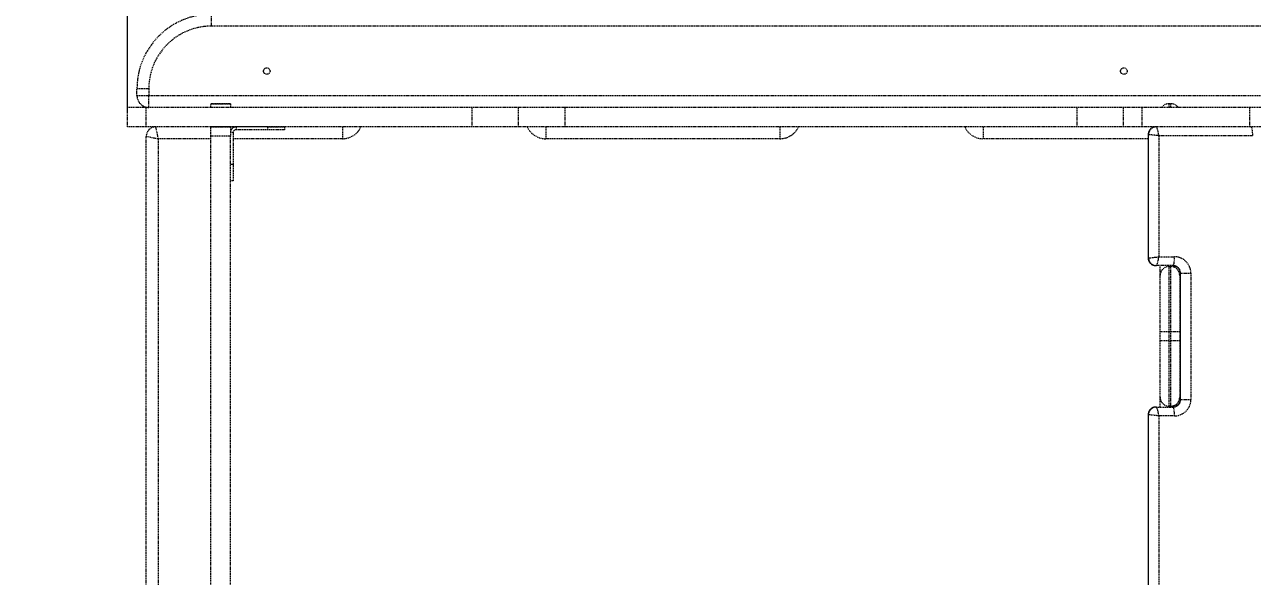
# Model space of a CAD drawing. Header units: millimetres. Extents: x -3036 to 2935, y -3673 to 3376.
# Drawn here: x -926 to 393, y 420 to 1013 of the extents above; entities that cross this region are included whole.
import ezdxf

# ---------------------------------------------------------------- set-up
doc = ezdxf.new("R2010")
doc.units = ezdxf.units.MM
doc.linetypes.add('HIDDEN', pattern=[1.905, 1.27, -0.635])
doc.layers.add('DIKOM_ОБЪЕКТ', color=7, linetype='Continuous')
doc.layers.add('DIKOM_РАЗМЕР_ОБЪЕКТА', color=7, linetype='Continuous')
doc.styles.add('style1', font='arialbd.ttf', dxfattribs={"width": 0.8})
doc.dimstyles.new('1-50', dxfattribs={"dimtxt": 300, "dimasz": 200, "dimexe": 100, "dimexo": 0, "dimgap": 100, "dimtad": 1, "dimtoh": 1, "dimtxsty": 'style1', "dimcen": 200, "dimclrd": 7, "dimclre": 7, "dimclrt": 7, "dimadec": 1, "dimazin": 2, "dimtfac": 1, "dimtmove": 0, "dimatfit": 2, "dimfxl": 0, "dimlwd": 25, "dimlwe": 18, "dimarcsym": 0})

# ---------------------------------------------------------------- blocks, each defined once
blk = doc.blocks.new('*D23')
at = {"layer": 'Defpoints', "color": 0, "transparency": 16777216}
for p in [(-1145.5, 1045), (-327.9, 1045), (-300.1, -1672.5)]:
    blk.add_point(p, dxfattribs=at)
at = {"layer": 'DIKOM_РАЗМЕР_ОБЪЕКТА', "color": 7, "lineweight": 18, "transparency": 16777216}
for p, q in [((-327.9, 1045), (-1245.5, 1045)), ((-300.1, -1672.5), (-1245.5, -1672.5))]:
    blk.add_line(p, q, dxfattribs=at)
at = {"layer": 'DIKOM_РАЗМЕР_ОБЪЕКТА', "color": 7, "lineweight": 25, "transparency": 16777216}
blk.add_line((-1145.5, -1472.5), (-1145.5, 845), dxfattribs=at)
at = {"layer": 'DIKOM_РАЗМЕР_ОБЪЕКТА', "color": 7, "transparency": 16777216}
for points in [[(-1178.8, 845), (-1112.2, 845), (-1145.5, 1045)], [(-1178.8, -1472.5), (-1112.2, -1472.5), (-1145.5, -1672.5)]]:
    blk.add_solid(points, dxfattribs=at)
at = {"layer": 'DIKOM_РАЗМЕР_ОБЪЕКТА', "color": 7, "transparency": 16777216, "insert": (-1398.7, -236.5), "char_height": 300, "attachment_point": 5, "rotation": 90, "style": 'style1'}
blk.add_mtext('2700', dxfattribs=at)
blk = doc.blocks.new('*D24')
at = {"layer": 'Defpoints', "color": 0, "transparency": 16777216}
for p in [(1434.9, 1574.3), (-815.1, 919.7), (1434.9, 836.1)]:
    blk.add_point(p, dxfattribs=at)
at = {"layer": 'DIKOM_РАЗМЕР_ОБЪЕКТА', "color": 7, "lineweight": 18, "transparency": 16777216}
for p, q in [((-815.1, 919.7), (-815.1, 1674.3)), ((1434.9, 836.1), (1434.9, 1674.3))]:
    blk.add_line(p, q, dxfattribs=at)
at = {"layer": 'DIKOM_РАЗМЕР_ОБЪЕКТА', "color": 7, "lineweight": 25, "transparency": 16777216}
blk.add_line((-615.1, 1574.3), (1234.9, 1574.3), dxfattribs=at)
at = {"layer": 'DIKOM_РАЗМЕР_ОБЪЕКТА', "color": 7, "transparency": 16777216}
for points in [[(-615.1, 1607.6), (-615.1, 1541), (-815.1, 1574.3)], [(1234.9, 1607.6), (1234.9, 1541), (1434.9, 1574.3)]]:
    blk.add_solid(points, dxfattribs=at)
at = {"layer": 'DIKOM_РАЗМЕР_ОБЪЕКТА', "color": 7, "transparency": 16777216, "insert": (194.6, 1827.5), "char_height": 300, "attachment_point": 5, "style": 'style1'}
blk.add_mtext('2250', dxfattribs=at)

msp = doc.modelspace()

# ---------------------------------------------------------------- linework, layer by layer
at = {"layer": 'DIKOM_ОБЪЕКТ', "color": 7, "linetype": 'HIDDEN', "lineweight": 15}
for p, q in [((-725.074, 1011.197), (-725.074, 1023.897)), ((1114.926, 1011.197), (-725.074, 1011.197)), ((-792.374, 943.897), (-805.074, 943.897)), ((-805.074, 936.597), (-805.074, 943.897)), ((-792.374, 943.897), (-792.374, 936.597)), ((-815.074, 902.897), (-815.074, 923.897)), ((-795.074, 923.897), (-815.074, 923.897)), ((-805.074, 936.597), (-792.374, 936.597)), ((-795.074, 902.897), (-795.074, 923.897)), ((-445.074, 923.897), (-795.074, 923.897)), ((-792.374, 923.897), (-792.374, 936.597)), ((-792.374, 936.597), (655.9, 936.597)), ((-704.574, 927.889), (-725.574, 927.889)), ((-725.574, 927.885), (-725.574, 927.889)), ((-725.574, 927.885), (-704.574, 927.885)), ((-725.574, 927.88), (-725.574, 927.885)), ((-704.574, 927.88), (-725.574, 927.88)), ((-725.574, 927.876), (-725.574, 927.88)), ((-725.574, 927.876), (-704.574, 927.876)), ((-725.574, 923.897), (-725.574, 927.876)), ((-704.574, 927.885), (-704.574, 927.889)), ((-704.574, 927.885), (-704.574, 927.88)), ((-704.574, 927.876), (-704.574, 927.88)), ((-704.574, 927.876), (-704.574, 923.897)), ((-445.074, 902.897), (-445.074, 923.897)), ((-395.074, 923.897), (-445.074, 923.897)), ((-395.074, 902.897), (-395.074, 923.897)), ((-345.074, 923.897), (-395.074, 923.897)), ((-345.074, 902.897), (-345.074, 923.897)), ((204.926, 923.897), (-345.074, 923.897)), ((204.926, 902.897), (204.926, 923.897)), ((254.926, 923.897), (204.926, 923.897)), ((254.926, 902.897), (254.926, 923.897)), ((274.926, 923.897), (254.926, 923.897)), ((274.926, 902.897), (274.926, 923.897)), ((390.721, 923.897), (274.926, 923.897)), ((303.686, 927.897), (305.686, 927.897)), ((303.686, 927.897), (303.686, 923.897)), ((305.686, 923.897), (305.686, 927.897)), ((390.721, 902.897), (390.721, 923.897)), ((1144.491, 923.897), (390.721, 923.897)), ((-795.074, 902.897), (-815.074, 902.897)), ((-445.074, 902.897), (-795.074, 902.897)), ((-725.574, 902.875), (-725.574, 902.893)), ((-704.574, 902.875), (-725.574, 902.875)), ((-725.574, 902.874), (-725.574, 902.875)), ((-725.574, 902.874), (-704.574, 902.874)), ((-725.574, 892.873), (-725.574, 902.874)), ((-704.574, 902.889), (-704.574, 902.875)), ((-704.574, 902.874), (-704.574, 902.875)), ((-704.574, 902.874), (-704.574, 892.873)), ((-664.574, 902.887), (-698.574, 902.887)), ((-698.574, 902.887), (-698.574, 902.878)), ((-698.574, 902.878), (-698.574, 899.878)), ((-664.574, 902.878), (-698.574, 902.878)), ((-664.574, 899.878), (-698.574, 899.878)), ((-664.574, 902.887), (-646.574, 902.887)), ((-664.574, 902.878), (-664.574, 902.887)), ((-664.574, 899.878), (-664.574, 902.878)), ((-664.574, 902.878), (-646.574, 902.878)), ((-646.574, 899.878), (-664.574, 899.878)), ((-646.574, 902.887), (-646.574, 902.878)), ((-646.574, 902.878), (-646.574, 899.878)), ((-584.274, 902.897), (-584.274, 890.197)), ((-395.074, 902.897), (-445.074, 902.897)), ((-345.074, 902.897), (-395.074, 902.897)), ((-365.874, 902.897), (-365.874, 890.197)), ((204.926, 902.897), (-345.074, 902.897)), ((-114.274, 902.897), (-114.274, 890.197)), ((104.126, 902.897), (104.126, 890.197)), ((254.926, 902.897), (204.926, 902.897)), ((274.926, 902.897), (254.926, 902.897)), ((390.721, 902.897), (274.926, 902.897)), ((1144.491, 902.897), (390.721, 902.897)), ((-795.074, 331.141), (-795.074, 892.897)), ((-782.374, 890.197), (-782.374, 339.387)), ((-725.574, 890.197), (-782.374, 890.197)), ((-704.574, 892.873), (-725.574, 892.873)), ((-725.574, 1.874), (-725.574, 892.873)), ((-701.574, 896.878), (-704.574, 896.878)), ((-704.574, 1.874), (-704.574, 892.873)), ((-701.574, 896.878), (-701.574, 862.878)), ((-584.274, 890.197), (-701.574, 890.197)), ((-114.274, 890.197), (-365.874, 890.197)), ((281.222, 890.197), (104.126, 890.197)), ((281.222, 894.578), (281.222, 762.215)), ((281.722, 894.597), (281.37, 894.597)), ((281.37, 894.597), (281.37, 762.197)), ((281.722, 762.197), (281.722, 894.597)), ((292.747, 893.397), (292.747, 763.397)), ((393.35, 893.397), (292.747, 893.397)), ((-704.574, 862.878), (-701.574, 862.878)), ((-701.574, 862.878), (-701.574, 844.878)), ((-701.574, 844.878), (-704.574, 844.878)), ((281.37, 762.197), (281.722, 762.197)), ((289.893, 753.897), (289.541, 753.897)), ((308.005, 753.897), (289.893, 753.897)), ((292.747, 763.397), (309.678, 763.397)), ((294.186, 743.397), (294.186, 753.897)), ((303.686, 753.897), (303.686, 752.897)), ((303.686, 752.897), (303.686, 682.897)), ((303.686, 752.897), (305.686, 752.897)), ((305.686, 752.897), (305.686, 753.897)), ((305.686, 682.897), (305.686, 752.897)), ((294.186, 682.897), (294.186, 743.397)), ((315.186, 748.364), (315.186, 743.397)), ((315.186, 743.397), (315.186, 682.897)), ((315.675, 745.597), (315.675, 610.197)), ((315.675, 745.597), (315.823, 745.597)), ((316.176, 745.597), (315.823, 745.597)), ((315.823, 745.597), (315.823, 610.197)), ((316.176, 745.597), (327.2, 745.597)), ((316.176, 610.197), (316.176, 745.597)), ((327.2, 745.597), (327.2, 610.197)), ((303.686, 682.897), (294.186, 682.897)), ((294.186, 672.897), (294.186, 682.897)), ((303.686, 672.897), (294.186, 672.897)), ((294.186, 612.397), (294.186, 672.897)), ((305.686, 682.897), (303.686, 682.897)), ((303.686, 682.897), (303.686, 672.897)), ((303.686, 672.897), (305.686, 672.897)), ((303.686, 672.897), (303.686, 602.897)), ((305.686, 672.897), (305.686, 682.897)), ((315.186, 682.897), (305.686, 682.897)), ((315.186, 672.897), (305.686, 672.897)), ((305.686, 602.897), (305.686, 672.897)), ((315.186, 682.897), (315.186, 672.897)), ((315.186, 672.897), (315.186, 612.397)), ((294.186, 601.897), (294.186, 612.397)), ((315.186, 612.397), (315.186, 607.563)), ((315.675, 610.197), (315.823, 610.197)), ((315.823, 610.197), (316.176, 610.197)), ((316.176, 610.197), (327.2, 610.197)), ((289.541, 601.897), (289.893, 601.897)), ((289.893, 601.897), (308.005, 601.897)), ((305.686, 602.897), (303.686, 602.897)), ((303.686, 602.897), (303.686, 601.897)), ((305.686, 601.897), (305.686, 602.897)), ((281.222, 593.578), (281.222, 262.215)), ((281.37, 593.597), (281.37, 262.197)), ((281.722, 593.597), (281.37, 593.597)), ((281.722, 262.197), (281.722, 593.597)), ((292.747, 592.397), (292.747, 263.397)), ((309.678, 592.397), (292.747, 592.397))]:
    msp.add_line(p, q, dxfattribs=at)
at = {"layer": 'DIKOM_ОБЪЕКТ', "color": 7, "linetype": 'HIDDEN', "lineweight": 15, "flags": 128}
for points in [[(-785.074, 902.897), (-785.033, 902.704), (-784.911, 902.131), (-784.712, 901.195), (-784.442, 899.925), (-784.109, 898.36), (-783.724, 896.547), (-783.297, 894.54), (-782.843, 892.402), (-782.374, 890.197)], [(391.677, 902.897), (392.004, 902.714), (392.317, 902.173), (392.607, 901.296), (392.86, 900.114), (393.068, 898.674), (393.223, 897.032), (393.318, 895.25), (393.35, 893.397)], [(-795.074, 892.897), (-794.881, 892.856), (-794.308, 892.734), (-793.372, 892.535), (-792.102, 892.265), (-790.537, 891.932), (-788.724, 891.547), (-786.717, 891.12), (-784.579, 890.665), (-782.374, 890.197)], [(308.005, 753.897), (308.332, 754.079), (308.645, 754.62), (308.934, 755.498), (309.188, 756.679), (309.396, 758.119), (309.551, 759.761), (309.646, 761.543), (309.678, 763.397)], [(309.678, 592.397), (309.646, 594.25), (309.551, 596.032), (309.396, 597.674), (309.188, 599.114), (308.934, 600.296), (308.645, 601.173), (308.332, 601.714), (308.005, 601.897)]]:
    msp.add_lwpolyline(points, dxfattribs=at)
at = {"layer": 'DIKOM_ОБЪЕКТ', "color": 7, "linetype": 'HIDDEN', "lineweight": 15}
for centre in [(-665.574, 962.897), (255.186, 962.897)]:
    msp.add_circle(centre, 3.5, dxfattribs=at)
for centre, radius, start, end in [((-725.074, 943.897), 80, 90, 180), ((-725.074, 943.897), 67.3, 90, 180), ((-792.374, 936.597), 12.7, 180, 270), ((303.686, 918.397), 9.5, 90, 144.62346), ((305.686, 918.397), 9.5, 35.37654, 90), ((-785.074, 892.897), 10, 90, 180), ((-698.574, 896.887), 6, 90, 180), ((-698.574, 896.878), 6, 90, 180), ((-698.574, 896.878), 3, 90, 180), ((-584.274, 912.097), 21.9, 270, 335.159647), ((-365.874, 912.097), 21.9, 204.840353, 270), ((-114.274, 912.097), 21.9, 270, 335.159647), ((104.126, 912.097), 21.9, 204.840353, 270), ((289.606, 894.661), 8.236, 90.45446, 180.447758), ((289.958, 894.661), 8.236, 90.454471, 180.447721), ((289.606, 762.132), 8.236, 179.552449, 269.545332), ((289.958, 762.132), 8.236, 179.552486, 269.545322), ((303.686, 743.397), 9.5, 90, 180), ((305.686, 743.397), 9.5, 0, 90), ((307.588, 745.661), 8.236, 359.552483, 89.545315), ((307.94, 745.661), 8.236, 359.552481, 89.545318), ((309.524, 745.721), 17.676, 359.595206, 89.502627), ((303.686, 612.397), 9.5, 180, 270), ((305.686, 612.397), 9.5, 270, 0), ((307.588, 610.132), 8.236, 270.454743, 0.447459), ((307.94, 610.132), 8.236, 270.45474, 0.44746), ((309.551, 610.046), 17.649, 270.411814, 0.490354), ((289.606, 593.661), 8.236, 90.45452, 180.447595), ((289.958, 593.661), 8.236, 90.454531, 180.447558)]:
    msp.add_arc(centre, radius, start, end, dxfattribs=at)
for centre, major_axis, ratio, start_param, end_param in [((291.074, 893.397), (-1.218, 9.498), 0.17330931, 4.69016466, 6.26096099), ((290.722, 893.397), (-9.5, 1.182), 0.02190203, 6.10891409, 6.28572019), ((291.074, 893.397), (-9.5, 1.182), 0.02190203, 4.53811776, 6.10891409), ((290.722, 763.397), (-9.5, -1.182), 0.02190203, 6.28043311, 6.45745652), ((291.074, 763.397), (-9.5, -1.182), 0.02190203, 0.17427122, 1.74506754), ((291.074, 763.397), (1.218, 9.498), 0.17330931, 3.16381697, 4.7346133), ((291.074, 592.397), (-1.218, 9.498), 0.17330931, 4.69016466, 6.26096099), ((290.722, 592.397), (-9.5, 1.182), 0.02190203, 6.10891409, 6.28589563), ((291.074, 592.397), (-9.5, 1.182), 0.02190203, 4.53811776, 6.10891409)]:
    msp.add_ellipse(centre, major_axis=major_axis, ratio=ratio, start_param=start_param, end_param=end_param, dxfattribs=at)
for points, knots in [([(289.541, 902.897), (289.068, 902.873), (288.102, 902.826), (286.674, 902.433), (285.302, 901.792), (284.021, 900.872), (282.931, 899.715), (282.098, 898.397), (281.558, 897.047), (281.264, 895.765), (281.242, 894.939), (281.232, 894.567)], [0, 0, 0, 0, 0.10845942, 0.22164583, 0.33747017, 0.45462117, 0.58182034, 0.70003818, 0.81056796, 0.91449334, 1, 1, 1, 1]), ([(281.249, 762.233), (281.245, 761.964), (281.236, 761.209), (281.491, 759.97), (282.012, 758.564), (282.803, 757.255), (283.839, 756.088), (285.069, 755.142), (286.41, 754.462), (287.757, 754.053), (288.806, 753.909), (289.392, 753.899), (289.541, 753.897)], [0, 0, 0, 0, 0.06167089, 0.17307699, 0.28788526, 0.40451031, 0.52196116, 0.64425354, 0.75828797, 0.86529782, 0.96598752, 1, 1, 1, 1]), ([(307.653, 753.897), (307.837, 753.893), (308.541, 753.877), (309.757, 753.659), (311.23, 753.085), (312.567, 752.223), (313.715, 751.111), (314.632, 749.794), (315.279, 748.324), (315.623, 746.9), (315.66, 745.981), (315.675, 745.597)], [0, 0, 0, 0, 0.044651764, 0.171359725, 0.297849707, 0.423394277, 0.547664702, 0.670593842, 0.792331073, 0.913153387, 1, 1, 1, 1]), ([(315.675, 610.197), (315.671, 610), (315.655, 609.273), (315.444, 608.024), (314.903, 606.527), (314.095, 605.166), (313.052, 603.99), (311.81, 603.038), (310.413, 602.352), (309.005, 601.961), (308.072, 601.916), (307.653, 601.897)], [0, 0, 0, 0, 0.04452181, 0.16439902, 0.28456561, 0.4052011, 0.52665708, 0.6492244, 0.77308589, 0.8982384, 1, 1, 1, 1]), ([(289.541, 601.897), (289.068, 601.873), (288.102, 601.826), (286.674, 601.433), (285.302, 600.792), (284.021, 599.872), (282.931, 598.715), (282.098, 597.397), (281.558, 596.047), (281.264, 594.765), (281.242, 593.939), (281.232, 593.566)], [0, 0, 0, 0, 0.10844998, 0.22162654, 0.3374403, 0.45458111, 0.58177086, 0.69997745, 0.81049654, 0.91441399, 1, 1, 1, 1])]:
    msp.add_open_spline(points, degree=3, knots=knots, dxfattribs=at)

# ---------------------------------------------------------------- dimensions: what is measured, and where the dimension line sits
at = {"layer": 'DIKOM_РАЗМЕР_ОБЪЕКТА'}
dim = msp.add_linear_dim(base=(1434.926, 1574.306), p1=(-815.074, 919.681), p2=(1434.926, 836.096), angle=180, dimstyle='1-50', dxfattribs=at)
dim.commit()
dim.dimension.update_dxf_attribs({"geometry": '*D24', "text_midpoint": (194.592, 1574.306), "dimtype": 160})
dim = msp.add_linear_dim(base=(-1145.487, 1044.997), p1=(-300.07, -1672.461), p2=(-327.92, 1044.997), angle=90, text='2700', dimstyle='1-50', dxfattribs=at)
dim.commit()
dim.dimension.update_dxf_attribs({"geometry": '*D23', "text_midpoint": (-1145.487, -236.514), "dimtype": 160})

doc.saveas('drawing.dxf')
